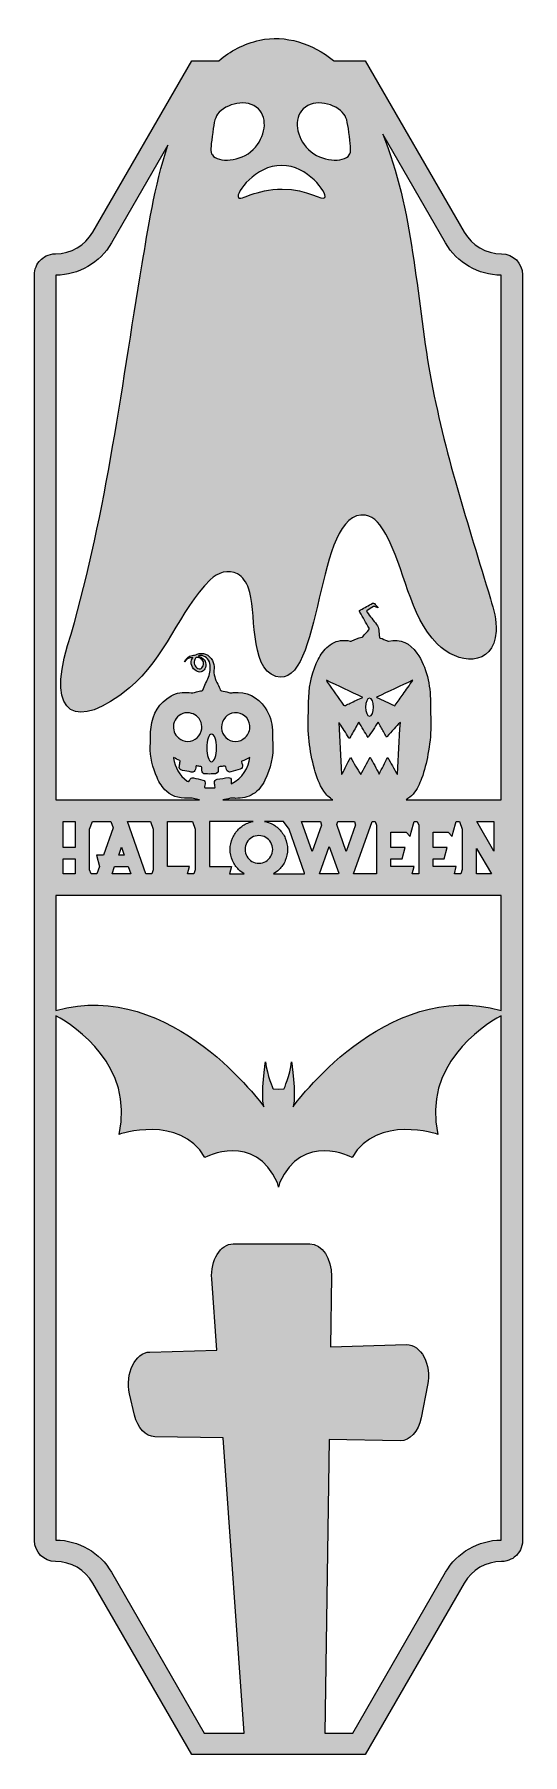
# Model space of a CAD drawing. Header units: centimetres. Extents: x 4.5 to 9.4, y -18.6 to -1.4.
import ezdxf

# ---------------------------------------------------------------- set-up
doc = ezdxf.new("R2010")
doc.units = ezdxf.units.CM
doc.header["$MEASUREMENT"] = 0
doc.layers.add('Layer 1', color=7, linetype='Continuous')

msp = doc.modelspace()

# ---------------------------------------------------------------- hatches: boundary and pattern name
at = {"layer": 'Layer 1', "true_color": 0x231f20}
h = msp.add_hatch(color=250, dxfattribs=at)
h.dxf.hatch_style = 2
edge = h.paths.add_edge_path()
edge.add_spline(control_points=[(9.223, -3.574), (9.069, -3.574), (8.926, -3.492), (8.849, -3.358), (8.849, -3.358), (7.855, -1.636), (7.855, -1.636), (7.855, -1.636), (7.542, -1.636), (7.542, -1.636), (7.541, -1.636), (7.54, -1.636), (7.539, -1.636), (7.538, -1.635), (7.537, -1.634), (7.536, -1.634), (7.331, -1.466), (7.054, -1.372), (6.796, -1.43), (6.637, -1.466), (6.502, -1.538), (6.386, -1.636), (6.386, -1.636), (6.115, -1.636), (6.115, -1.636), (6.115, -1.636), (5.121, -3.358), (5.121, -3.358), (5.044, -3.492), (4.901, -3.574), (4.747, -3.574), (4.671, -3.574), (4.62, -3.613), (4.597, -3.637), (4.557, -3.677), (4.535, -3.73), (4.535, -3.786), (4.535, -3.786), (4.535, -16.493), (4.535, -16.493), (4.535, -16.61), (4.63, -16.705), (4.747, -16.705), (4.901, -16.705), (5.044, -16.787), (5.121, -16.921), (5.121, -16.921), (6.115, -18.643), (6.115, -18.643), (6.115, -18.643), (7.855, -18.643), (7.855, -18.643), (7.855, -18.643), (8.849, -16.921), (8.849, -16.921), (8.926, -16.787), (9.069, -16.705), (9.223, -16.705), (9.3, -16.705), (9.35, -16.666), (9.373, -16.643), (9.396, -16.62), (9.435, -16.569), (9.435, -16.493), (9.435, -16.493), (9.435, -3.786), (9.435, -3.786), (9.435, -3.67), (9.34, -3.574), (9.223, -3.574)], knot_values=[0, 0, 0, 0, 1, 1, 1, 2, 2, 2, 3, 3, 3, 4, 4, 4, 5, 5, 5, 6, 6, 6, 7, 7, 7, 8, 8, 8, 9, 9, 9, 10, 10, 10, 11, 11, 11, 12, 12, 12, 13, 13, 13, 14, 14, 14, 15, 15, 15, 16, 16, 16, 17, 17, 17, 18, 18, 18, 19, 19, 19, 20, 20, 20, 21, 21, 21, 22, 22, 22, 23, 23, 23, 23], degree=3, periodic=1)
h.paths.add_polyline_path([(4.944, -9.535), (4.824, -9.535), (4.824, -9.273), (4.944, -9.273)])
h.paths.add_polyline_path([(4.944, -9.65), (4.944, -9.801), (4.824, -9.801), (4.824, -9.65)])
h.paths.add_polyline_path([(5.104, -9.801), (5.088, -9.759), (5.088, -9.351), (5.117, -9.273), (5.302, -9.273), (5.325, -9.337), (5.228, -9.612), (5.158, -9.612), (5.188, -9.726), (5.162, -9.801)])
h.paths.add_polyline_path([(5.34, -9.727), (5.476, -9.727), (5.502, -9.801), (5.314, -9.801)])
h.paths.add_polyline_path([(5.381, -9.612), (5.408, -9.533), (5.436, -9.612)])
h.paths.add_polyline_path([(5.654, -9.801), (5.469, -9.273), (5.699, -9.273), (5.728, -9.351), (5.728, -9.759), (5.712, -9.801)])
h.paths.add_polyline_path([(5.872, -9.728), (5.872, -9.273), (6.121, -9.273), (6.15, -9.351), (6.15, -9.759), (6.135, -9.801), (6.071, -9.801), (6.091, -9.728)])
edge = h.paths.add_edge_path()
edge.add_spline(control_points=[(5.93, -8.632), (5.952, -8.643), (5.973, -8.653), (5.994, -8.663), (5.999, -8.666), (5.998, -8.669), (5.997, -8.673), (5.995, -8.687), (5.992, -8.701), (5.99, -8.716), (5.985, -8.743), (5.996, -8.758), (6.022, -8.762), (6.051, -8.767), (6.08, -8.772), (6.108, -8.778), (6.131, -8.782), (6.148, -8.771), (6.152, -8.748), (6.154, -8.74), (6.155, -8.732), (6.156, -8.723), (6.157, -8.717), (6.159, -8.715), (6.166, -8.716), (6.179, -8.719), (6.193, -8.721), (6.207, -8.723), (6.214, -8.724), (6.215, -8.727), (6.215, -8.732), (6.214, -8.741), (6.215, -8.75), (6.215, -8.759), (6.215, -8.784), (6.227, -8.797), (6.253, -8.797), (6.278, -8.798), (6.303, -8.798), (6.327, -8.797), (6.372, -8.797), (6.38, -8.789), (6.38, -8.745), (6.38, -8.725), (6.38, -8.726), (6.4, -8.724), (6.414, -8.722), (6.428, -8.72), (6.441, -8.718), (6.45, -8.715), (6.454, -8.718), (6.456, -8.727), (6.458, -8.735), (6.461, -8.743), (6.463, -8.751), (6.47, -8.772), (6.487, -8.782), (6.508, -8.776), (6.538, -8.767), (6.569, -8.758), (6.599, -8.748), (6.62, -8.742), (6.628, -8.725), (6.622, -8.704), (6.619, -8.695), (6.617, -8.686), (6.614, -8.677), (6.613, -8.674), (6.612, -8.671), (6.616, -8.669), (6.643, -8.659), (6.67, -8.646), (6.697, -8.632), (6.687, -8.728), (6.622, -8.847), (6.511, -8.896), (6.511, -8.884), (6.511, -8.873), (6.511, -8.862), (6.51, -8.842), (6.501, -8.832), (6.481, -8.834), (6.444, -8.839), (6.407, -8.844), (6.37, -8.851), (6.351, -8.854), (6.341, -8.867), (6.342, -8.886), (6.343, -8.9), (6.346, -8.914), (6.348, -8.929), (6.349, -8.935), (6.348, -8.937), (6.341, -8.938), (6.311, -8.938), (6.28, -8.938), (6.25, -8.935), (6.242, -8.934), (6.24, -8.931), (6.243, -8.923), (6.246, -8.915), (6.248, -8.906), (6.25, -8.898), (6.254, -8.88), (6.244, -8.863), (6.227, -8.858), (6.195, -8.85), (6.164, -8.843), (6.132, -8.837), (6.113, -8.833), (6.102, -8.842), (6.091, -8.863), (6.083, -8.879), (6.083, -8.879), (6.068, -8.869), (5.989, -8.811), (5.946, -8.732), (5.93, -8.637), (5.93, -8.636), (5.93, -8.634), (5.93, -8.632)], knot_values=[0, 0, 0, 0, 1, 1, 1, 2, 2, 2, 3, 3, 3, 4, 4, 4, 5, 5, 5, 6, 6, 6, 7, 7, 7, 8, 8, 8, 9, 9, 9, 10, 10, 10, 11, 11, 11, 12, 12, 12, 13, 13, 13, 14, 14, 14, 15, 15, 15, 16, 16, 16, 17, 17, 17, 18, 18, 18, 19, 19, 19, 20, 20, 20, 21, 21, 21, 22, 22, 22, 23, 23, 23, 24, 24, 24, 25, 25, 25, 26, 26, 26, 27, 27, 27, 28, 28, 28, 29, 29, 29, 30, 30, 30, 31, 31, 31, 32, 32, 32, 33, 33, 33, 34, 34, 34, 35, 35, 35, 36, 36, 36, 37, 37, 37, 38, 38, 38, 39, 39, 39, 40, 40, 40, 40], degree=3, periodic=1)
edge = h.paths.add_edge_path()
edge.add_spline(control_points=[(5.932, -8.298), (5.944, -8.241), (5.988, -8.196), (6.044, -8.185), (6.053, -8.183), (6.063, -8.182), (6.073, -8.183), (6.128, -8.185), (6.172, -8.209), (6.198, -8.259), (6.213, -8.287), (6.218, -8.315), (6.214, -8.343), (6.208, -8.414), (6.148, -8.471), (6.075, -8.471), (6.04, -8.471), (6.008, -8.458), (5.984, -8.437), (5.983, -8.436), (5.983, -8.436), (5.982, -8.435), (5.942, -8.402), (5.922, -8.348), (5.932, -8.298)], knot_values=[0, 0, 0, 0, 1, 1, 1, 2, 2, 2, 3, 3, 3, 4, 4, 4, 5, 5, 5, 6, 6, 6, 7, 7, 7, 8, 8, 8, 8], degree=3, periodic=1)
edge = h.paths.add_edge_path()
edge.add_spline(control_points=[(6.264, -8.536), (6.264, -8.46), (6.286, -8.398), (6.313, -8.398), (6.341, -8.398), (6.363, -8.46), (6.363, -8.536), (6.363, -8.612), (6.341, -8.674), (6.313, -8.674), (6.286, -8.674), (6.264, -8.612), (6.264, -8.536)], knot_values=[0, 0, 0, 0, 1, 1, 1, 2, 2, 2, 3, 3, 3, 4, 4, 4, 4], degree=3, periodic=1)
edge = h.paths.add_edge_path()
edge.add_spline(control_points=[(6.412, -8.329), (6.413, -8.251), (6.473, -8.186), (6.543, -8.183), (6.624, -8.179), (6.689, -8.233), (6.696, -8.311), (6.701, -8.36), (6.685, -8.399), (6.65, -8.43), (6.65, -8.431), (6.649, -8.431), (6.649, -8.431), (6.624, -8.456), (6.59, -8.471), (6.552, -8.471), (6.477, -8.471), (6.416, -8.412), (6.413, -8.338), (6.413, -8.338), (6.413, -8.338), (6.413, -8.338), (6.413, -8.335), (6.412, -8.331), (6.412, -8.329)], knot_values=[0, 0, 0, 0, 1, 1, 1, 2, 2, 2, 3, 3, 3, 4, 4, 4, 5, 5, 5, 6, 6, 6, 7, 7, 7, 8, 8, 8, 8], degree=3, periodic=1)
edge = h.paths.add_edge_path()
edge.add_spline(control_points=[(6.294, -9.728), (6.294, -9.728), (6.294, -9.273), (6.294, -9.273), (6.294, -9.273), (6.732, -9.273), (6.732, -9.273), (6.713, -9.276), (6.694, -9.282), (6.676, -9.29), (6.642, -9.304), (6.611, -9.325), (6.585, -9.351), (6.558, -9.378), (6.538, -9.408), (6.523, -9.443), (6.508, -9.478), (6.5, -9.516), (6.5, -9.555), (6.5, -9.594), (6.508, -9.631), (6.523, -9.667), (6.538, -9.701), (6.558, -9.731), (6.585, -9.758), (6.602, -9.775), (6.621, -9.789), (6.641, -9.801), (6.641, -9.801), (6.493, -9.801), (6.493, -9.801), (6.493, -9.801), (6.513, -9.728), (6.513, -9.728), (6.513, -9.728), (6.294, -9.728), (6.294, -9.728)], knot_values=[0, 0, 0, 0, 1, 1, 1, 2, 2, 2, 3, 3, 3, 4, 4, 4, 5, 5, 5, 6, 6, 6, 7, 7, 7, 8, 8, 8, 9, 9, 9, 10, 10, 10, 11, 11, 11, 12, 12, 12, 12], degree=3, periodic=1)
edge = h.paths.add_edge_path()
edge.add_spline(control_points=[(6.908, -9.624), (6.896, -9.645), (6.879, -9.662), (6.857, -9.675), (6.836, -9.687), (6.813, -9.694), (6.788, -9.694), (6.763, -9.694), (6.74, -9.687), (6.718, -9.675), (6.697, -9.662), (6.68, -9.645), (6.668, -9.624), (6.655, -9.603), (6.649, -9.58), (6.649, -9.555), (6.649, -9.529), (6.655, -9.506), (6.668, -9.485), (6.68, -9.464), (6.697, -9.447), (6.718, -9.435), (6.74, -9.422), (6.763, -9.416), (6.788, -9.416), (6.813, -9.416), (6.836, -9.422), (6.857, -9.435), (6.879, -9.447), (6.896, -9.464), (6.908, -9.485), (6.92, -9.506), (6.927, -9.529), (6.927, -9.555), (6.927, -9.58), (6.92, -9.603), (6.908, -9.624)], knot_values=[0, 0, 0, 0, 1, 1, 1, 2, 2, 2, 3, 3, 3, 4, 4, 4, 5, 5, 5, 6, 6, 6, 7, 7, 7, 8, 8, 8, 9, 9, 9, 10, 10, 10, 11, 11, 11, 12, 12, 12, 12], degree=3, periodic=1)
edge = h.paths.add_edge_path()
edge.add_spline(control_points=[(7.053, -9.443), (7.038, -9.408), (7.018, -9.378), (6.991, -9.351), (6.965, -9.325), (6.934, -9.304), (6.9, -9.29), (6.881, -9.282), (6.863, -9.276), (6.843, -9.273), (6.843, -9.273), (7.036, -9.273), (7.036, -9.273), (7.036, -9.273), (7.092, -9.351), (7.092, -9.351), (7.092, -9.351), (7.247, -9.793), (7.247, -9.793), (7.247, -9.793), (7.245, -9.801), (7.245, -9.801), (7.245, -9.801), (6.934, -9.801), (6.934, -9.801), (6.955, -9.789), (6.974, -9.775), (6.991, -9.758), (7.018, -9.731), (7.038, -9.701), (7.053, -9.667), (7.068, -9.631), (7.075, -9.594), (7.075, -9.555), (7.075, -9.516), (7.068, -9.478), (7.053, -9.443)], knot_values=[0, 0, 0, 0, 1, 1, 1, 2, 2, 2, 3, 3, 3, 4, 4, 4, 5, 5, 5, 6, 6, 6, 7, 7, 7, 8, 8, 8, 9, 9, 9, 10, 10, 10, 11, 11, 11, 12, 12, 12, 12], degree=3, periodic=1)
h.paths.add_polyline_path([(7.217, -9.273), (7.406, -9.273), (7.407, -9.275), (7.417, -9.31), (7.324, -9.576)])
h.paths.add_polyline_path([(7.494, -9.524), (7.589, -9.793), (7.586, -9.801), (7.397, -9.801)])
edge = h.paths.add_edge_path()
edge.add_spline(control_points=[(7.598, -8.29), (7.628, -8.338), (7.661, -8.384), (7.69, -8.434), (7.695, -8.444), (7.698, -8.441), (7.702, -8.433), (7.725, -8.393), (7.747, -8.353), (7.77, -8.312), (7.776, -8.301), (7.783, -8.289), (7.791, -8.276), (7.823, -8.328), (7.853, -8.379), (7.884, -8.431), (7.918, -8.379), (7.951, -8.328), (7.985, -8.276), (8.004, -8.309), (8.021, -8.34), (8.038, -8.372), (8.048, -8.388), (8.058, -8.404), (8.066, -8.421), (8.069, -8.428), (8.072, -8.428), (8.076, -8.422), (8.099, -8.396), (8.121, -8.37), (8.145, -8.345), (8.166, -8.323), (8.184, -8.3), (8.208, -8.279), (8.198, -8.452), (8.188, -8.625), (8.178, -8.798), (8.177, -8.799), (8.176, -8.799), (8.176, -8.8), (8.145, -8.744), (8.113, -8.689), (8.081, -8.631), (8.053, -8.687), (8.025, -8.741), (7.995, -8.798), (7.965, -8.741), (7.936, -8.686), (7.905, -8.629), (7.873, -8.688), (7.842, -8.745), (7.81, -8.804), (7.776, -8.746), (7.742, -8.69), (7.707, -8.631), (7.678, -8.689), (7.65, -8.744), (7.622, -8.799), (7.621, -8.799), (7.62, -8.799), (7.619, -8.798), (7.609, -8.626), (7.599, -8.454), (7.59, -8.282), (7.595, -8.282), (7.596, -8.287), (7.598, -8.29)], knot_values=[0, 0, 0, 0, 1, 1, 1, 2, 2, 2, 3, 3, 3, 4, 4, 4, 5, 5, 5, 6, 6, 6, 7, 7, 7, 8, 8, 8, 9, 9, 9, 10, 10, 10, 11, 11, 11, 12, 12, 12, 13, 13, 13, 14, 14, 14, 15, 15, 15, 16, 16, 16, 17, 17, 17, 18, 18, 18, 19, 19, 19, 20, 20, 20, 21, 21, 21, 22, 22, 22, 22], degree=3, periodic=1)
edge = h.paths.add_edge_path()
edge.add_spline(control_points=[(7.478, -7.878), (7.474, -7.872), (7.469, -7.865), (7.466, -7.857), (7.586, -7.913), (7.706, -7.97), (7.83, -8.028), (7.786, -8.048), (7.746, -8.067), (7.705, -8.086), (7.689, -8.094), (7.672, -8.101), (7.657, -8.109), (7.648, -8.114), (7.644, -8.112), (7.638, -8.105), (7.585, -8.029), (7.532, -7.953), (7.478, -7.878)], knot_values=[0, 0, 0, 0, 1, 1, 1, 2, 2, 2, 3, 3, 3, 4, 4, 4, 5, 5, 5, 6, 6, 6, 6], degree=3, periodic=1)
edge = h.paths.add_edge_path()
edge.add_spline(control_points=[(7.859, -8.126), (7.859, -8.076), (7.876, -8.036), (7.899, -8.036), (7.921, -8.036), (7.939, -8.076), (7.939, -8.126), (7.939, -8.176), (7.921, -8.216), (7.899, -8.216), (7.876, -8.216), (7.859, -8.176), (7.859, -8.126)], knot_values=[0, 0, 0, 0, 1, 1, 1, 2, 2, 2, 3, 3, 3, 4, 4, 4, 4], degree=3, periodic=1)
edge = h.paths.add_edge_path()
edge.add_spline(control_points=[(7.969, -8.027), (8.09, -7.97), (8.21, -7.913), (8.331, -7.857), (8.331, -7.857), (8.332, -7.858), (8.332, -7.859), (8.3, -7.905), (8.267, -7.951), (8.235, -7.997), (8.209, -8.033), (8.183, -8.07), (8.157, -8.107), (8.154, -8.111), (8.152, -8.115), (8.145, -8.111), (8.088, -8.084), (8.031, -8.057), (7.973, -8.03), (7.972, -8.03), (7.971, -8.029), (7.969, -8.027)], knot_values=[0, 0, 0, 0, 1, 1, 1, 2, 2, 2, 3, 3, 3, 4, 4, 4, 5, 5, 5, 6, 6, 6, 7, 7, 7, 7], degree=3, periodic=1)
h.paths.add_polyline_path([(7.582, -9.273), (7.747, -9.273), (7.757, -9.31), (7.759, -9.309), (7.665, -9.576), (7.571, -9.306)])
h.paths.add_polyline_path([(7.924, -9.273), (7.956, -9.273), (7.97, -9.311), (7.97, -9.799), (7.97, -9.801), (7.739, -9.801)])
h.paths.add_polyline_path([(8.114, -9.728), (8.114, -9.65), (8.226, -9.65), (8.257, -9.535), (8.114, -9.535), (8.114, -9.383), (8.267, -9.383), (8.305, -9.426), (8.317, -9.383), (8.346, -9.273), (8.378, -9.273), (8.392, -9.311), (8.392, -9.799), (8.392, -9.801), (8.328, -9.801), (8.348, -9.728)])
h.paths.add_polyline_path([(8.536, -9.728), (8.536, -9.65), (8.648, -9.65), (8.679, -9.535), (8.536, -9.535), (8.536, -9.383), (8.689, -9.383), (8.727, -9.426), (8.739, -9.383), (8.768, -9.273), (8.801, -9.273), (8.829, -9.351), (8.829, -9.758), (8.814, -9.801), (8.75, -9.801), (8.77, -9.728)])
h.paths.add_polyline_path([(9.122, -9.801), (8.973, -9.801), (8.973, -9.547)])
h.paths.add_polyline_path([(8.976, -9.273), (9.146, -9.273), (9.146, -9.572)])
edge = h.paths.add_edge_path()
edge.add_spline(control_points=[(7.233, -2.12), (7.342, -2.011), (7.562, -2.065), (7.642, -2.173), (7.674, -2.216), (7.682, -2.277), (7.697, -2.398), (7.71, -2.501), (7.717, -2.553), (7.696, -2.582), (7.636, -2.663), (7.412, -2.653), (7.287, -2.529), (7.159, -2.401), (7.135, -2.218), (7.233, -2.12)], knot_values=[0, 0, 0, 0, 1, 1, 1, 2, 2, 2, 3, 3, 3, 4, 4, 4, 5, 5, 5, 5], degree=3, periodic=1)
edge = h.paths.add_edge_path()
edge.add_spline(control_points=[(7.016, -2.687), (7.278, -2.687), (7.478, -2.965), (7.45, -3.01), (7.428, -3.045), (7.282, -2.927), (7.022, -2.925), (6.755, -2.924), (6.605, -3.046), (6.582, -3.01), (6.553, -2.965), (6.753, -2.687), (7.016, -2.687)], knot_values=[0, 0, 0, 0, 1, 1, 1, 2, 2, 2, 3, 3, 3, 4, 4, 4, 4], degree=3, periodic=1)
edge = h.paths.add_edge_path()
edge.add_spline(control_points=[(6.319, -2.398), (6.335, -2.277), (6.343, -2.216), (6.374, -2.173), (6.454, -2.065), (6.674, -2.011), (6.783, -2.12), (6.881, -2.218), (6.857, -2.401), (6.73, -2.529), (6.605, -2.653), (6.38, -2.663), (6.321, -2.582), (6.299, -2.553), (6.306, -2.501), (6.319, -2.398)], knot_values=[0, 0, 0, 0, 1, 1, 1, 2, 2, 2, 3, 3, 3, 4, 4, 4, 5, 5, 5, 5], degree=3, periodic=1)
edge = h.paths.add_edge_path()
edge.add_spline(control_points=[(4.751, -3.79), (4.98, -3.789), (5.193, -3.665), (5.308, -3.466), (5.308, -3.466), (5.875, -2.484), (5.875, -2.484), (5.738, -2.897), (5.672, -3.346), (5.617, -3.674), (5.507, -4.331), (5.414, -4.983), (5.299, -5.632), (5.187, -6.262), (5.055, -6.888), (4.868, -7.509), (4.658, -8.207), (4.953, -8.376), (5.489, -7.933), (5.847, -7.637), (5.987, -7.159), (6.3, -6.847), (6.371, -6.776), (6.486, -6.739), (6.573, -6.788), (6.628, -6.818), (6.662, -6.875), (6.685, -6.933), (6.766, -7.14), (6.686, -7.734), (6.959, -7.818), (7.433, -7.963), (7.345, -6.119), (7.858, -6.2), (7.952, -6.214), (8.014, -6.305), (8.061, -6.389), (8.251, -6.731), (8.296, -7.203), (8.577, -7.49), (8.777, -7.695), (9.147, -7.735), (9.169, -7.364), (9.176, -7.254), (9.144, -7.145), (9.113, -7.039), (8.891, -6.295), (8.644, -5.555), (8.508, -4.791), (8.364, -3.98), (8.34, -3.133), (8.031, -2.373), (8.031, -2.373), (8.662, -3.466), (8.662, -3.466), (8.777, -3.665), (8.99, -3.789), (9.219, -3.79), (9.219, -3.79), (9.219, -9.057), (9.219, -9.057), (9.219, -9.057), (8.265, -9.057), (8.265, -9.057), (8.291, -9.042), (8.315, -9.024), (8.336, -8.999), (8.376, -8.953), (8.401, -8.898), (8.422, -8.842), (8.451, -8.763), (8.47, -8.682), (8.485, -8.6), (8.503, -8.506), (8.514, -8.412), (8.514, -8.316), (8.514, -8.236), (8.51, -8.157), (8.51, -8.077), (8.51, -7.99), (8.501, -7.903), (8.479, -7.819), (8.457, -7.735), (8.426, -7.655), (8.375, -7.584), (8.305, -7.485), (8.213, -7.436), (8.089, -7.464), (8.085, -7.464), (8.081, -7.463), (8.078, -7.462), (8.055, -7.45), (8.031, -7.44), (8.006, -7.433), (8.001, -7.431), (7.998, -7.429), (7.998, -7.423), (7.996, -7.4), (7.993, -7.377), (7.991, -7.353), (7.99, -7.332), (7.984, -7.314), (7.97, -7.297), (7.936, -7.256), (7.905, -7.213), (7.872, -7.171), (7.866, -7.163), (7.867, -7.16), (7.875, -7.156), (7.896, -7.143), (7.916, -7.13), (7.937, -7.117), (7.942, -7.114), (7.947, -7.113), (7.952, -7.116), (7.962, -7.12), (7.972, -7.124), (7.982, -7.128), (7.983, -7.127), (7.983, -7.127), (7.984, -7.126), (7.972, -7.113), (7.96, -7.1), (7.948, -7.087), (7.943, -7.08), (7.938, -7.079), (7.93, -7.084), (7.89, -7.106), (7.849, -7.128), (7.808, -7.151), (7.793, -7.159), (7.794, -7.155), (7.803, -7.172), (7.833, -7.226), (7.863, -7.28), (7.894, -7.334), (7.897, -7.34), (7.898, -7.343), (7.893, -7.349), (7.872, -7.372), (7.851, -7.395), (7.831, -7.419), (7.828, -7.422), (7.824, -7.424), (7.82, -7.425), (7.785, -7.432), (7.753, -7.445), (7.722, -7.46), (7.717, -7.463), (7.712, -7.464), (7.706, -7.463), (7.673, -7.456), (7.641, -7.454), (7.608, -7.458), (7.546, -7.467), (7.496, -7.499), (7.454, -7.544), (7.415, -7.586), (7.387, -7.636), (7.364, -7.688), (7.308, -7.811), (7.289, -7.941), (7.287, -8.075), (7.286, -8.11), (7.286, -8.146), (7.285, -8.181), (7.283, -8.278), (7.28, -8.374), (7.292, -8.469), (7.304, -8.564), (7.321, -8.657), (7.346, -8.748), (7.367, -8.826), (7.393, -8.902), (7.439, -8.97), (7.465, -9.008), (7.496, -9.037), (7.531, -9.057), (7.531, -9.057), (6.425, -9.057), (6.425, -9.057), (6.451, -9.052), (6.476, -9.048), (6.502, -9.041), (6.506, -9.04), (6.511, -9.038), (6.516, -9.039), (6.529, -9.042), (6.542, -9.042), (6.555, -9.042), (6.617, -9.043), (6.677, -9.031), (6.73, -8.998), (6.784, -8.966), (6.82, -8.917), (6.847, -8.861), (6.904, -8.743), (6.937, -8.619), (6.927, -8.486), (6.924, -8.444), (6.925, -8.401), (6.924, -8.359), (6.92, -8.277), (6.897, -8.202), (6.851, -8.133), (6.774, -8.02), (6.668, -7.968), (6.531, -7.98), (6.516, -7.982), (6.501, -7.986), (6.486, -7.98), (6.462, -7.971), (6.437, -7.966), (6.412, -7.962), (6.406, -7.961), (6.403, -7.958), (6.401, -7.953), (6.395, -7.934), (6.386, -7.915), (6.376, -7.897), (6.348, -7.848), (6.332, -7.796), (6.338, -7.738), (6.341, -7.71), (6.333, -7.683), (6.321, -7.658), (6.292, -7.6), (6.222, -7.57), (6.167, -7.595), (6.151, -7.602), (6.135, -7.606), (6.117, -7.608), (6.081, -7.614), (6.058, -7.639), (6.041, -7.67), (6.062, -7.643), (6.089, -7.628), (6.125, -7.627), (6.124, -7.63), (6.123, -7.632), (6.122, -7.633), (6.09, -7.682), (6.12, -7.741), (6.158, -7.763), (6.192, -7.783), (6.228, -7.774), (6.246, -7.742), (6.267, -7.702), (6.254, -7.656), (6.215, -7.63), (6.205, -7.623), (6.193, -7.619), (6.18, -7.613), (6.189, -7.609), (6.194, -7.608), (6.201, -7.608), (6.245, -7.607), (6.287, -7.641), (6.296, -7.688), (6.305, -7.735), (6.299, -7.78), (6.282, -7.824), (6.266, -7.869), (6.24, -7.909), (6.227, -7.955), (6.225, -7.96), (6.221, -7.961), (6.217, -7.961), (6.198, -7.964), (6.179, -7.967), (6.161, -7.974), (6.137, -7.983), (6.114, -7.982), (6.089, -7.98), (6.026, -7.974), (5.963, -7.982), (5.907, -8.014), (5.784, -8.083), (5.723, -8.193), (5.706, -8.329), (5.698, -8.391), (5.701, -8.453), (5.698, -8.516), (5.694, -8.627), (5.723, -8.732), (5.766, -8.833), (5.788, -8.886), (5.818, -8.933), (5.861, -8.971), (5.931, -9.033), (6.016, -9.047), (6.107, -9.04), (6.115, -9.039), (6.123, -9.04), (6.131, -9.042), (6.151, -9.048), (6.171, -9.053), (6.191, -9.057), (6.191, -9.057), (4.751, -9.057), (4.751, -9.057), (4.751, -9.057), (4.751, -3.79), (4.751, -3.79)], knot_values=[0, 0, 0, 0, 1, 1, 1, 2, 2, 2, 3, 3, 3, 4, 4, 4, 5, 5, 5, 6, 6, 6, 7, 7, 7, 8, 8, 8, 9, 9, 9, 10, 10, 10, 11, 11, 11, 12, 12, 12, 13, 13, 13, 14, 14, 14, 15, 15, 15, 16, 16, 16, 17, 17, 17, 18, 18, 18, 19, 19, 19, 20, 20, 20, 21, 21, 21, 22, 22, 22, 23, 23, 23, 24, 24, 24, 25, 25, 25, 26, 26, 26, 27, 27, 27, 28, 28, 28, 29, 29, 29, 30, 30, 30, 31, 31, 31, 32, 32, 32, 33, 33, 33, 34, 34, 34, 35, 35, 35, 36, 36, 36, 37, 37, 37, 38, 38, 38, 39, 39, 39, 40, 40, 40, 41, 41, 41, 42, 42, 42, 43, 43, 43, 44, 44, 44, 45, 45, 45, 46, 46, 46, 47, 47, 47, 48, 48, 48, 49, 49, 49, 50, 50, 50, 51, 51, 51, 52, 52, 52, 53, 53, 53, 54, 54, 54, 55, 55, 55, 56, 56, 56, 57, 57, 57, 58, 58, 58, 59, 59, 59, 60, 60, 60, 61, 61, 61, 62, 62, 62, 63, 63, 63, 64, 64, 64, 65, 65, 65, 66, 66, 66, 67, 67, 67, 68, 68, 68, 69, 69, 69, 70, 70, 70, 71, 71, 71, 72, 72, 72, 73, 73, 73, 74, 74, 74, 75, 75, 75, 76, 76, 76, 77, 77, 77, 78, 78, 78, 79, 79, 79, 80, 80, 80, 81, 81, 81, 82, 82, 82, 83, 83, 83, 84, 84, 84, 85, 85, 85, 86, 86, 86, 87, 87, 87, 88, 88, 88, 89, 89, 89, 90, 90, 90, 91, 91, 91, 92, 92, 92, 93, 93, 93, 94, 94, 94, 95, 95, 95, 96, 96, 96, 97, 97, 97, 98, 98, 98, 99, 99, 99, 100, 100, 100, 101, 101, 101, 101], degree=3, periodic=1)
edge = h.paths.add_edge_path()
edge.add_spline(control_points=[(6.169, -7.627), (6.182, -7.63), (6.195, -7.634), (6.207, -7.641), (6.239, -7.662), (6.242, -7.707), (6.214, -7.733), (6.207, -7.739), (6.198, -7.744), (6.188, -7.743), (6.178, -7.743), (6.171, -7.738), (6.164, -7.732), (6.137, -7.709), (6.131, -7.664), (6.151, -7.635), (6.155, -7.628), (6.16, -7.625), (6.169, -7.627)], knot_values=[0, 0, 0, 0, 1, 1, 1, 2, 2, 2, 3, 3, 3, 4, 4, 4, 5, 5, 5, 6, 6, 6, 6], degree=3, periodic=1)
edge = h.paths.add_edge_path()
edge.add_spline(control_points=[(9.219, -16.489), (8.99, -16.49), (8.777, -16.614), (8.662, -16.813), (8.662, -16.813), (7.73, -18.427), (7.73, -18.427), (7.73, -18.427), (7.449, -18.427), (7.449, -18.427), (7.449, -18.427), (7.493, -15.481), (7.493, -15.481), (7.493, -15.481), (8.206, -15.493), (8.206, -15.493), (8.303, -15.494), (8.389, -15.4), (8.417, -15.263), (8.417, -15.263), (8.482, -14.935), (8.482, -14.935), (8.523, -14.728), (8.415, -14.522), (8.269, -14.527), (8.269, -14.527), (7.506, -14.549), (7.506, -14.549), (7.506, -14.549), (7.517, -13.841), (7.517, -13.841), (7.52, -13.662), (7.422, -13.515), (7.3, -13.515), (7.3, -13.515), (6.531, -13.515), (6.531, -13.515), (6.402, -13.515), (6.301, -13.679), (6.315, -13.867), (6.315, -13.867), (6.366, -14.582), (6.366, -14.582), (6.366, -14.582), (5.693, -14.601), (5.693, -14.601), (5.546, -14.605), (5.444, -14.818), (5.491, -15.022), (5.491, -15.022), (5.54, -15.236), (5.54, -15.236), (5.57, -15.364), (5.651, -15.451), (5.743, -15.452), (5.743, -15.452), (6.429, -15.464), (6.429, -15.464), (6.429, -15.464), (6.642, -18.427), (6.642, -18.427), (6.642, -18.427), (6.24, -18.427), (6.24, -18.427), (6.24, -18.427), (5.308, -16.813), (5.308, -16.813), (5.193, -16.614), (4.98, -16.49), (4.751, -16.489), (4.751, -16.489), (4.751, -11.226), (4.751, -11.226), (4.952, -11.337), (5.536, -11.723), (5.384, -12.416), (5.384, -12.416), (5.994, -12.211), (6.246, -12.647), (6.246, -12.647), (6.748, -12.388), (6.974, -12.904), (6.98, -12.921), (6.985, -12.936), (6.985, -12.947), (6.985, -12.947), (6.988, -12.928), (6.996, -12.904), (7.222, -12.388), (7.724, -12.647), (7.724, -12.647), (7.976, -12.211), (8.586, -12.416), (8.586, -12.416), (8.434, -11.723), (9.018, -11.337), (9.219, -11.226), (9.219, -11.226), (9.219, -16.489), (9.219, -16.489)], knot_values=[0, 0, 0, 0, 1, 1, 1, 2, 2, 2, 3, 3, 3, 4, 4, 4, 5, 5, 5, 6, 6, 6, 7, 7, 7, 8, 8, 8, 9, 9, 9, 10, 10, 10, 11, 11, 11, 12, 12, 12, 13, 13, 13, 14, 14, 14, 15, 15, 15, 16, 16, 16, 17, 17, 17, 18, 18, 18, 19, 19, 19, 20, 20, 20, 21, 21, 21, 22, 22, 22, 23, 23, 23, 24, 24, 24, 25, 25, 25, 26, 26, 26, 27, 27, 27, 28, 28, 28, 29, 29, 29, 30, 30, 30, 31, 31, 31, 32, 32, 32, 33, 33, 33, 33], degree=3, periodic=1)
edge = h.paths.add_edge_path()
edge.add_spline(control_points=[(7.132, -12.138), (7.166, -12.012), (7.116, -11.686), (7.116, -11.686), (7.099, -11.824), (7.041, -11.96), (7.041, -11.96), (7.041, -11.96), (6.985, -11.963), (6.985, -11.963), (6.985, -11.963), (6.93, -11.96), (6.93, -11.96), (6.93, -11.96), (6.871, -11.824), (6.854, -11.686), (6.854, -11.686), (6.804, -12.012), (6.838, -12.138), (6.838, -12.138), (5.913, -10.841), (4.751, -11.173), (4.751, -11.173), (4.751, -10.017), (4.751, -10.017), (4.751, -10.017), (9.219, -10.017), (9.219, -10.017), (9.219, -10.017), (9.219, -11.173), (9.219, -11.173), (8.057, -10.841), (7.132, -12.138), (7.132, -12.138)], knot_values=[0, 0, 0, 0, 1, 1, 1, 2, 2, 2, 3, 3, 3, 4, 4, 4, 5, 5, 5, 6, 6, 6, 7, 7, 7, 8, 8, 8, 9, 9, 9, 10, 10, 10, 11, 11, 11, 11], degree=3, periodic=1)

# ---------------------------------------------------------------- linework, layer by layer
at = {"layer": 'Layer 1', "lineweight": 0}
for points in [[(4.944, -9.535), (4.824, -9.535), (4.824, -9.273), (4.944, -9.273), (4.944, -9.535)], [(5.104, -9.801), (5.088, -9.759), (5.088, -9.351), (5.117, -9.273), (5.302, -9.273), (5.325, -9.337), (5.228, -9.612), (5.158, -9.612), (5.188, -9.726), (5.162, -9.801), (5.104, -9.801)], [(5.654, -9.801), (5.469, -9.273), (5.699, -9.273), (5.728, -9.351), (5.728, -9.759), (5.712, -9.801), (5.654, -9.801)], [(5.872, -9.728), (5.872, -9.273), (6.121, -9.273), (6.15, -9.351), (6.15, -9.759), (6.135, -9.801), (6.071, -9.801), (6.091, -9.728), (5.872, -9.728)], [(7.217, -9.273), (7.406, -9.273), (7.407, -9.275), (7.417, -9.31), (7.324, -9.576), (7.217, -9.273)], [(7.582, -9.273), (7.747, -9.273), (7.757, -9.31), (7.759, -9.309), (7.665, -9.576), (7.571, -9.306), (7.582, -9.273)], [(7.924, -9.273), (7.956, -9.273), (7.97, -9.311), (7.97, -9.799), (7.97, -9.801), (7.739, -9.801), (7.924, -9.273)], [(8.114, -9.728), (8.114, -9.65), (8.226, -9.65), (8.257, -9.535), (8.114, -9.535), (8.114, -9.383), (8.267, -9.383), (8.305, -9.426), (8.317, -9.383), (8.346, -9.273), (8.378, -9.273), (8.392, -9.311), (8.392, -9.799), (8.392, -9.801), (8.328, -9.801), (8.348, -9.728), (8.114, -9.728)], [(8.536, -9.728), (8.536, -9.65), (8.648, -9.65), (8.679, -9.535), (8.536, -9.535), (8.536, -9.383), (8.689, -9.383), (8.727, -9.426), (8.739, -9.383), (8.768, -9.273), (8.801, -9.273), (8.829, -9.351), (8.829, -9.758), (8.814, -9.801), (8.75, -9.801), (8.77, -9.728), (8.536, -9.728)], [(8.976, -9.273), (9.146, -9.273), (9.146, -9.572), (8.976, -9.273)], [(4.944, -9.65), (4.944, -9.801), (4.824, -9.801), (4.824, -9.65), (4.944, -9.65)], [(5.381, -9.612), (5.408, -9.533), (5.436, -9.612), (5.381, -9.612)], [(7.494, -9.524), (7.589, -9.793), (7.586, -9.801), (7.397, -9.801), (7.494, -9.524)], [(9.122, -9.801), (8.973, -9.801), (8.973, -9.547), (9.122, -9.801)], [(5.34, -9.727), (5.476, -9.727), (5.502, -9.801), (5.314, -9.801), (5.34, -9.727)]]:
    msp.add_lwpolyline(points, dxfattribs=at)
for points, knots in [([(9.223, -3.574), (9.069, -3.574), (8.926, -3.492), (8.849, -3.358), (8.849, -3.358), (7.855, -1.636), (7.855, -1.636), (7.855, -1.636), (7.542, -1.636), (7.542, -1.636), (7.541, -1.636), (7.54, -1.636), (7.539, -1.636), (7.538, -1.635), (7.537, -1.634), (7.536, -1.634), (7.331, -1.466), (7.054, -1.372), (6.796, -1.43), (6.637, -1.466), (6.502, -1.538), (6.386, -1.636), (6.386, -1.636), (6.115, -1.636), (6.115, -1.636), (6.115, -1.636), (5.121, -3.358), (5.121, -3.358), (5.044, -3.492), (4.901, -3.574), (4.747, -3.574), (4.671, -3.574), (4.62, -3.613), (4.597, -3.637), (4.557, -3.677), (4.535, -3.73), (4.535, -3.786), (4.535, -3.786), (4.535, -16.493), (4.535, -16.493), (4.535, -16.61), (4.63, -16.705), (4.747, -16.705), (4.901, -16.705), (5.044, -16.787), (5.121, -16.921), (5.121, -16.921), (6.115, -18.643), (6.115, -18.643), (6.115, -18.643), (7.855, -18.643), (7.855, -18.643), (7.855, -18.643), (8.849, -16.921), (8.849, -16.921), (8.926, -16.787), (9.069, -16.705), (9.223, -16.705), (9.3, -16.705), (9.35, -16.666), (9.373, -16.643), (9.396, -16.62), (9.435, -16.569), (9.435, -16.493), (9.435, -16.493), (9.435, -3.786), (9.435, -3.786), (9.435, -3.67), (9.34, -3.574), (9.223, -3.574)], [0, 0, 0, 0, 1, 1, 1, 2, 2, 2, 3, 3, 3, 4, 4, 4, 5, 5, 5, 6, 6, 6, 7, 7, 7, 8, 8, 8, 9, 9, 9, 10, 10, 10, 11, 11, 11, 12, 12, 12, 13, 13, 13, 14, 14, 14, 15, 15, 15, 16, 16, 16, 17, 17, 17, 18, 18, 18, 19, 19, 19, 20, 20, 20, 21, 21, 21, 22, 22, 22, 23, 23, 23, 23]), ([(6.319, -2.398), (6.335, -2.277), (6.343, -2.216), (6.374, -2.173), (6.454, -2.065), (6.674, -2.011), (6.783, -2.12), (6.881, -2.218), (6.857, -2.401), (6.73, -2.529), (6.605, -2.653), (6.38, -2.663), (6.321, -2.582), (6.299, -2.553), (6.306, -2.501), (6.319, -2.398)], [0, 0, 0, 0, 1, 1, 1, 2, 2, 2, 3, 3, 3, 4, 4, 4, 5, 5, 5, 5]), ([(7.233, -2.12), (7.342, -2.011), (7.562, -2.065), (7.642, -2.173), (7.674, -2.216), (7.682, -2.277), (7.697, -2.398), (7.71, -2.501), (7.717, -2.553), (7.696, -2.582), (7.636, -2.663), (7.412, -2.653), (7.287, -2.529), (7.159, -2.401), (7.135, -2.218), (7.233, -2.12)], [0, 0, 0, 0, 1, 1, 1, 2, 2, 2, 3, 3, 3, 4, 4, 4, 5, 5, 5, 5]), ([(4.751, -3.79), (4.98, -3.789), (5.193, -3.665), (5.308, -3.466), (5.308, -3.466), (5.875, -2.484), (5.875, -2.484), (5.738, -2.897), (5.672, -3.346), (5.617, -3.674), (5.507, -4.331), (5.414, -4.983), (5.299, -5.632), (5.187, -6.262), (5.055, -6.888), (4.868, -7.509), (4.658, -8.207), (4.953, -8.376), (5.489, -7.933), (5.847, -7.637), (5.987, -7.159), (6.3, -6.847), (6.371, -6.776), (6.486, -6.739), (6.573, -6.788), (6.628, -6.818), (6.662, -6.875), (6.685, -6.933), (6.766, -7.14), (6.686, -7.734), (6.959, -7.818), (7.433, -7.963), (7.345, -6.119), (7.858, -6.2), (7.952, -6.214), (8.014, -6.305), (8.061, -6.389), (8.251, -6.731), (8.296, -7.203), (8.577, -7.49), (8.777, -7.695), (9.147, -7.735), (9.169, -7.364), (9.176, -7.254), (9.144, -7.145), (9.113, -7.039), (8.891, -6.295), (8.644, -5.555), (8.508, -4.791), (8.364, -3.98), (8.34, -3.133), (8.031, -2.373), (8.031, -2.373), (8.662, -3.466), (8.662, -3.466), (8.777, -3.665), (8.99, -3.789), (9.219, -3.79), (9.219, -3.79), (9.219, -9.057), (9.219, -9.057), (9.219, -9.057), (8.265, -9.057), (8.265, -9.057), (8.291, -9.042), (8.315, -9.024), (8.336, -8.999), (8.376, -8.953), (8.401, -8.898), (8.422, -8.842), (8.451, -8.763), (8.47, -8.682), (8.485, -8.6), (8.503, -8.506), (8.514, -8.412), (8.514, -8.316), (8.514, -8.236), (8.51, -8.157), (8.51, -8.077), (8.51, -7.99), (8.501, -7.903), (8.479, -7.819), (8.457, -7.735), (8.426, -7.655), (8.375, -7.584), (8.305, -7.485), (8.213, -7.436), (8.089, -7.464), (8.085, -7.464), (8.081, -7.463), (8.078, -7.462), (8.055, -7.45), (8.031, -7.44), (8.006, -7.433), (8.001, -7.431), (7.998, -7.429), (7.998, -7.423), (7.996, -7.4), (7.993, -7.377), (7.991, -7.353), (7.99, -7.332), (7.984, -7.314), (7.97, -7.297), (7.936, -7.256), (7.905, -7.213), (7.872, -7.171), (7.866, -7.163), (7.867, -7.16), (7.875, -7.156), (7.896, -7.143), (7.916, -7.13), (7.937, -7.117), (7.942, -7.114), (7.947, -7.113), (7.952, -7.116), (7.962, -7.12), (7.972, -7.124), (7.982, -7.128), (7.983, -7.127), (7.983, -7.127), (7.984, -7.126), (7.972, -7.113), (7.96, -7.1), (7.948, -7.087), (7.943, -7.08), (7.938, -7.079), (7.93, -7.084), (7.89, -7.106), (7.849, -7.128), (7.808, -7.151), (7.793, -7.159), (7.794, -7.155), (7.803, -7.172), (7.833, -7.226), (7.863, -7.28), (7.894, -7.334), (7.897, -7.34), (7.898, -7.343), (7.893, -7.349), (7.872, -7.372), (7.851, -7.395), (7.831, -7.419), (7.828, -7.422), (7.824, -7.424), (7.82, -7.425), (7.785, -7.432), (7.753, -7.445), (7.722, -7.46), (7.717, -7.463), (7.712, -7.464), (7.706, -7.463), (7.673, -7.456), (7.641, -7.454), (7.608, -7.458), (7.546, -7.467), (7.496, -7.499), (7.454, -7.544), (7.415, -7.586), (7.387, -7.636), (7.364, -7.688), (7.308, -7.811), (7.289, -7.941), (7.287, -8.075), (7.286, -8.11), (7.286, -8.146), (7.285, -8.181), (7.283, -8.278), (7.28, -8.374), (7.292, -8.469), (7.304, -8.564), (7.321, -8.657), (7.346, -8.748), (7.367, -8.826), (7.393, -8.902), (7.439, -8.97), (7.465, -9.008), (7.496, -9.037), (7.531, -9.057), (7.531, -9.057), (6.425, -9.057), (6.425, -9.057), (6.451, -9.052), (6.476, -9.048), (6.502, -9.041), (6.506, -9.04), (6.511, -9.038), (6.516, -9.039), (6.529, -9.042), (6.542, -9.042), (6.555, -9.042), (6.617, -9.043), (6.677, -9.031), (6.73, -8.998), (6.784, -8.966), (6.82, -8.917), (6.847, -8.861), (6.904, -8.743), (6.937, -8.619), (6.927, -8.486), (6.924, -8.444), (6.925, -8.401), (6.924, -8.359), (6.92, -8.277), (6.897, -8.202), (6.851, -8.133), (6.774, -8.02), (6.668, -7.968), (6.531, -7.98), (6.516, -7.982), (6.501, -7.986), (6.486, -7.98), (6.462, -7.971), (6.437, -7.966), (6.412, -7.962), (6.406, -7.961), (6.403, -7.958), (6.401, -7.953), (6.395, -7.934), (6.386, -7.915), (6.376, -7.897), (6.348, -7.848), (6.332, -7.796), (6.338, -7.738), (6.341, -7.71), (6.333, -7.683), (6.321, -7.658), (6.292, -7.6), (6.222, -7.57), (6.167, -7.595), (6.151, -7.602), (6.135, -7.606), (6.117, -7.608), (6.081, -7.614), (6.058, -7.639), (6.041, -7.67), (6.062, -7.643), (6.089, -7.628), (6.125, -7.627), (6.124, -7.63), (6.123, -7.632), (6.122, -7.633), (6.09, -7.682), (6.12, -7.741), (6.158, -7.763), (6.192, -7.783), (6.228, -7.774), (6.246, -7.742), (6.267, -7.702), (6.254, -7.656), (6.215, -7.63), (6.205, -7.623), (6.193, -7.619), (6.18, -7.613), (6.189, -7.609), (6.194, -7.608), (6.201, -7.608), (6.245, -7.607), (6.287, -7.641), (6.296, -7.688), (6.305, -7.735), (6.299, -7.78), (6.282, -7.824), (6.266, -7.869), (6.24, -7.909), (6.227, -7.955), (6.225, -7.96), (6.221, -7.961), (6.217, -7.961), (6.198, -7.964), (6.179, -7.967), (6.161, -7.974), (6.137, -7.983), (6.114, -7.982), (6.089, -7.98), (6.026, -7.974), (5.963, -7.982), (5.907, -8.014), (5.784, -8.083), (5.723, -8.193), (5.706, -8.329), (5.698, -8.391), (5.701, -8.453), (5.698, -8.516), (5.694, -8.627), (5.723, -8.732), (5.766, -8.833), (5.788, -8.886), (5.818, -8.933), (5.861, -8.971), (5.931, -9.033), (6.016, -9.047), (6.107, -9.04), (6.115, -9.039), (6.123, -9.04), (6.131, -9.042), (6.151, -9.048), (6.171, -9.053), (6.191, -9.057), (6.191, -9.057), (4.751, -9.057), (4.751, -9.057), (4.751, -9.057), (4.751, -3.79), (4.751, -3.79)], [0, 0, 0, 0, 1, 1, 1, 2, 2, 2, 3, 3, 3, 4, 4, 4, 5, 5, 5, 6, 6, 6, 7, 7, 7, 8, 8, 8, 9, 9, 9, 10, 10, 10, 11, 11, 11, 12, 12, 12, 13, 13, 13, 14, 14, 14, 15, 15, 15, 16, 16, 16, 17, 17, 17, 18, 18, 18, 19, 19, 19, 20, 20, 20, 21, 21, 21, 22, 22, 22, 23, 23, 23, 24, 24, 24, 25, 25, 25, 26, 26, 26, 27, 27, 27, 28, 28, 28, 29, 29, 29, 30, 30, 30, 31, 31, 31, 32, 32, 32, 33, 33, 33, 34, 34, 34, 35, 35, 35, 36, 36, 36, 37, 37, 37, 38, 38, 38, 39, 39, 39, 40, 40, 40, 41, 41, 41, 42, 42, 42, 43, 43, 43, 44, 44, 44, 45, 45, 45, 46, 46, 46, 47, 47, 47, 48, 48, 48, 49, 49, 49, 50, 50, 50, 51, 51, 51, 52, 52, 52, 53, 53, 53, 54, 54, 54, 55, 55, 55, 56, 56, 56, 57, 57, 57, 58, 58, 58, 59, 59, 59, 60, 60, 60, 61, 61, 61, 62, 62, 62, 63, 63, 63, 64, 64, 64, 65, 65, 65, 66, 66, 66, 67, 67, 67, 68, 68, 68, 69, 69, 69, 70, 70, 70, 71, 71, 71, 72, 72, 72, 73, 73, 73, 74, 74, 74, 75, 75, 75, 76, 76, 76, 77, 77, 77, 78, 78, 78, 79, 79, 79, 80, 80, 80, 81, 81, 81, 82, 82, 82, 83, 83, 83, 84, 84, 84, 85, 85, 85, 86, 86, 86, 87, 87, 87, 88, 88, 88, 89, 89, 89, 90, 90, 90, 91, 91, 91, 92, 92, 92, 93, 93, 93, 94, 94, 94, 95, 95, 95, 96, 96, 96, 97, 97, 97, 98, 98, 98, 99, 99, 99, 100, 100, 100, 101, 101, 101, 101]), ([(7.016, -2.687), (7.278, -2.687), (7.478, -2.965), (7.45, -3.01), (7.428, -3.045), (7.282, -2.927), (7.022, -2.925), (6.755, -2.924), (6.605, -3.046), (6.582, -3.01), (6.553, -2.965), (6.753, -2.687), (7.016, -2.687)], [0, 0, 0, 0, 1, 1, 1, 2, 2, 2, 3, 3, 3, 4, 4, 4, 4]), ([(6.169, -7.627), (6.182, -7.63), (6.195, -7.634), (6.207, -7.641), (6.239, -7.662), (6.242, -7.707), (6.214, -7.733), (6.207, -7.739), (6.198, -7.744), (6.188, -7.743), (6.178, -7.743), (6.171, -7.738), (6.164, -7.732), (6.137, -7.709), (6.131, -7.664), (6.151, -7.635), (6.155, -7.628), (6.16, -7.625), (6.169, -7.627)], [0, 0, 0, 0, 1, 1, 1, 2, 2, 2, 3, 3, 3, 4, 4, 4, 5, 5, 5, 6, 6, 6, 6]), ([(7.478, -7.878), (7.474, -7.872), (7.469, -7.865), (7.466, -7.857), (7.586, -7.913), (7.706, -7.97), (7.83, -8.028), (7.786, -8.048), (7.746, -8.067), (7.705, -8.086), (7.689, -8.094), (7.672, -8.101), (7.657, -8.109), (7.648, -8.114), (7.644, -8.112), (7.638, -8.105), (7.585, -8.029), (7.532, -7.953), (7.478, -7.878)], [0, 0, 0, 0, 1, 1, 1, 2, 2, 2, 3, 3, 3, 4, 4, 4, 5, 5, 5, 6, 6, 6, 6]), ([(7.969, -8.027), (8.09, -7.97), (8.21, -7.913), (8.331, -7.857), (8.331, -7.857), (8.332, -7.858), (8.332, -7.859), (8.3, -7.905), (8.267, -7.951), (8.235, -7.997), (8.209, -8.033), (8.183, -8.07), (8.157, -8.107), (8.154, -8.111), (8.152, -8.115), (8.145, -8.111), (8.088, -8.084), (8.031, -8.057), (7.973, -8.03), (7.972, -8.03), (7.971, -8.029), (7.969, -8.027)], [0, 0, 0, 0, 1, 1, 1, 2, 2, 2, 3, 3, 3, 4, 4, 4, 5, 5, 5, 6, 6, 6, 7, 7, 7, 7]), ([(7.859, -8.126), (7.859, -8.076), (7.876, -8.036), (7.899, -8.036), (7.921, -8.036), (7.939, -8.076), (7.939, -8.126), (7.939, -8.176), (7.921, -8.216), (7.899, -8.216), (7.876, -8.216), (7.859, -8.176), (7.859, -8.126)], [0, 0, 0, 0, 1, 1, 1, 2, 2, 2, 3, 3, 3, 4, 4, 4, 4]), ([(5.932, -8.298), (5.944, -8.241), (5.988, -8.196), (6.044, -8.185), (6.053, -8.183), (6.063, -8.182), (6.073, -8.183), (6.128, -8.185), (6.172, -8.209), (6.198, -8.259), (6.213, -8.287), (6.218, -8.315), (6.214, -8.343), (6.208, -8.414), (6.148, -8.471), (6.075, -8.471), (6.04, -8.471), (6.008, -8.458), (5.984, -8.437), (5.983, -8.436), (5.983, -8.436), (5.982, -8.435), (5.942, -8.402), (5.922, -8.348), (5.932, -8.298)], [0, 0, 0, 0, 1, 1, 1, 2, 2, 2, 3, 3, 3, 4, 4, 4, 5, 5, 5, 6, 6, 6, 7, 7, 7, 8, 8, 8, 8]), ([(6.412, -8.329), (6.413, -8.251), (6.473, -8.186), (6.543, -8.183), (6.624, -8.179), (6.689, -8.233), (6.696, -8.311), (6.701, -8.36), (6.685, -8.399), (6.65, -8.43), (6.65, -8.431), (6.649, -8.431), (6.649, -8.431), (6.624, -8.456), (6.59, -8.471), (6.552, -8.471), (6.477, -8.471), (6.416, -8.412), (6.413, -8.338), (6.413, -8.338), (6.413, -8.338), (6.413, -8.338), (6.413, -8.335), (6.412, -8.331), (6.412, -8.329)], [0, 0, 0, 0, 1, 1, 1, 2, 2, 2, 3, 3, 3, 4, 4, 4, 5, 5, 5, 6, 6, 6, 7, 7, 7, 8, 8, 8, 8]), ([(7.598, -8.29), (7.628, -8.338), (7.661, -8.384), (7.69, -8.434), (7.695, -8.444), (7.698, -8.441), (7.702, -8.433), (7.725, -8.393), (7.747, -8.353), (7.77, -8.312), (7.776, -8.301), (7.783, -8.289), (7.791, -8.276), (7.823, -8.328), (7.853, -8.379), (7.884, -8.431), (7.918, -8.379), (7.951, -8.328), (7.985, -8.276), (8.004, -8.309), (8.021, -8.34), (8.038, -8.372), (8.048, -8.388), (8.058, -8.404), (8.066, -8.421), (8.069, -8.428), (8.072, -8.428), (8.076, -8.422), (8.099, -8.396), (8.121, -8.37), (8.145, -8.345), (8.166, -8.323), (8.184, -8.3), (8.208, -8.279), (8.198, -8.452), (8.188, -8.625), (8.178, -8.798), (8.177, -8.799), (8.176, -8.799), (8.176, -8.8), (8.145, -8.744), (8.113, -8.689), (8.081, -8.631), (8.053, -8.687), (8.025, -8.741), (7.995, -8.798), (7.965, -8.741), (7.936, -8.686), (7.905, -8.629), (7.873, -8.688), (7.842, -8.745), (7.81, -8.804), (7.776, -8.746), (7.742, -8.69), (7.707, -8.631), (7.678, -8.689), (7.65, -8.744), (7.622, -8.799), (7.621, -8.799), (7.62, -8.799), (7.619, -8.798), (7.609, -8.626), (7.599, -8.454), (7.59, -8.282), (7.595, -8.282), (7.596, -8.287), (7.598, -8.29)], [0, 0, 0, 0, 1, 1, 1, 2, 2, 2, 3, 3, 3, 4, 4, 4, 5, 5, 5, 6, 6, 6, 7, 7, 7, 8, 8, 8, 9, 9, 9, 10, 10, 10, 11, 11, 11, 12, 12, 12, 13, 13, 13, 14, 14, 14, 15, 15, 15, 16, 16, 16, 17, 17, 17, 18, 18, 18, 19, 19, 19, 20, 20, 20, 21, 21, 21, 22, 22, 22, 22]), ([(6.264, -8.536), (6.264, -8.46), (6.286, -8.398), (6.313, -8.398), (6.341, -8.398), (6.363, -8.46), (6.363, -8.536), (6.363, -8.612), (6.341, -8.674), (6.313, -8.674), (6.286, -8.674), (6.264, -8.612), (6.264, -8.536)], [0, 0, 0, 0, 1, 1, 1, 2, 2, 2, 3, 3, 3, 4, 4, 4, 4]), ([(5.93, -8.632), (5.952, -8.643), (5.973, -8.653), (5.994, -8.663), (5.999, -8.666), (5.998, -8.669), (5.997, -8.673), (5.995, -8.687), (5.992, -8.701), (5.99, -8.716), (5.985, -8.743), (5.996, -8.758), (6.022, -8.762), (6.051, -8.767), (6.08, -8.772), (6.108, -8.778), (6.131, -8.782), (6.148, -8.771), (6.152, -8.748), (6.154, -8.74), (6.155, -8.732), (6.156, -8.723), (6.157, -8.717), (6.159, -8.715), (6.166, -8.716), (6.179, -8.719), (6.193, -8.721), (6.207, -8.723), (6.214, -8.724), (6.215, -8.727), (6.215, -8.732), (6.214, -8.741), (6.215, -8.75), (6.215, -8.759), (6.215, -8.784), (6.227, -8.797), (6.253, -8.797), (6.278, -8.798), (6.303, -8.798), (6.327, -8.797), (6.372, -8.797), (6.38, -8.789), (6.38, -8.745), (6.38, -8.725), (6.38, -8.726), (6.4, -8.724), (6.414, -8.722), (6.428, -8.72), (6.441, -8.718), (6.45, -8.715), (6.454, -8.718), (6.456, -8.727), (6.458, -8.735), (6.461, -8.743), (6.463, -8.751), (6.47, -8.772), (6.487, -8.782), (6.508, -8.776), (6.538, -8.767), (6.569, -8.758), (6.599, -8.748), (6.62, -8.742), (6.628, -8.725), (6.622, -8.704), (6.619, -8.695), (6.617, -8.686), (6.614, -8.677), (6.613, -8.674), (6.612, -8.671), (6.616, -8.669), (6.643, -8.659), (6.67, -8.646), (6.697, -8.632), (6.687, -8.728), (6.622, -8.847), (6.511, -8.896), (6.511, -8.884), (6.511, -8.873), (6.511, -8.862), (6.51, -8.842), (6.501, -8.832), (6.481, -8.834), (6.444, -8.839), (6.407, -8.844), (6.37, -8.851), (6.351, -8.854), (6.341, -8.867), (6.342, -8.886), (6.343, -8.9), (6.346, -8.914), (6.348, -8.929), (6.349, -8.935), (6.348, -8.937), (6.341, -8.938), (6.311, -8.938), (6.28, -8.938), (6.25, -8.935), (6.242, -8.934), (6.24, -8.931), (6.243, -8.923), (6.246, -8.915), (6.248, -8.906), (6.25, -8.898), (6.254, -8.88), (6.244, -8.863), (6.227, -8.858), (6.195, -8.85), (6.164, -8.843), (6.132, -8.837), (6.113, -8.833), (6.102, -8.842), (6.091, -8.863), (6.083, -8.879), (6.083, -8.879), (6.068, -8.869), (5.989, -8.811), (5.946, -8.732), (5.93, -8.637), (5.93, -8.636), (5.93, -8.634), (5.93, -8.632)], [0, 0, 0, 0, 1, 1, 1, 2, 2, 2, 3, 3, 3, 4, 4, 4, 5, 5, 5, 6, 6, 6, 7, 7, 7, 8, 8, 8, 9, 9, 9, 10, 10, 10, 11, 11, 11, 12, 12, 12, 13, 13, 13, 14, 14, 14, 15, 15, 15, 16, 16, 16, 17, 17, 17, 18, 18, 18, 19, 19, 19, 20, 20, 20, 21, 21, 21, 22, 22, 22, 23, 23, 23, 24, 24, 24, 25, 25, 25, 26, 26, 26, 27, 27, 27, 28, 28, 28, 29, 29, 29, 30, 30, 30, 31, 31, 31, 32, 32, 32, 33, 33, 33, 34, 34, 34, 35, 35, 35, 36, 36, 36, 37, 37, 37, 38, 38, 38, 39, 39, 39, 40, 40, 40, 40]), ([(6.294, -9.728), (6.294, -9.728), (6.294, -9.273), (6.294, -9.273), (6.294, -9.273), (6.732, -9.273), (6.732, -9.273), (6.713, -9.276), (6.694, -9.282), (6.676, -9.29), (6.642, -9.304), (6.611, -9.325), (6.585, -9.351), (6.558, -9.378), (6.538, -9.408), (6.523, -9.443), (6.508, -9.478), (6.5, -9.516), (6.5, -9.555), (6.5, -9.594), (6.508, -9.631), (6.523, -9.667), (6.538, -9.701), (6.558, -9.731), (6.585, -9.758), (6.602, -9.775), (6.621, -9.789), (6.641, -9.801), (6.641, -9.801), (6.493, -9.801), (6.493, -9.801), (6.493, -9.801), (6.513, -9.728), (6.513, -9.728), (6.513, -9.728), (6.294, -9.728), (6.294, -9.728)], [0, 0, 0, 0, 1, 1, 1, 2, 2, 2, 3, 3, 3, 4, 4, 4, 5, 5, 5, 6, 6, 6, 7, 7, 7, 8, 8, 8, 9, 9, 9, 10, 10, 10, 11, 11, 11, 12, 12, 12, 12]), ([(7.053, -9.443), (7.038, -9.408), (7.018, -9.378), (6.991, -9.351), (6.965, -9.325), (6.934, -9.304), (6.9, -9.29), (6.881, -9.282), (6.863, -9.276), (6.843, -9.273), (6.843, -9.273), (7.036, -9.273), (7.036, -9.273), (7.036, -9.273), (7.092, -9.351), (7.092, -9.351), (7.092, -9.351), (7.247, -9.793), (7.247, -9.793), (7.247, -9.793), (7.245, -9.801), (7.245, -9.801), (7.245, -9.801), (6.934, -9.801), (6.934, -9.801), (6.955, -9.789), (6.974, -9.775), (6.991, -9.758), (7.018, -9.731), (7.038, -9.701), (7.053, -9.667), (7.068, -9.631), (7.075, -9.594), (7.075, -9.555), (7.075, -9.516), (7.068, -9.478), (7.053, -9.443)], [0, 0, 0, 0, 1, 1, 1, 2, 2, 2, 3, 3, 3, 4, 4, 4, 5, 5, 5, 6, 6, 6, 7, 7, 7, 8, 8, 8, 9, 9, 9, 10, 10, 10, 11, 11, 11, 12, 12, 12, 12]), ([(6.908, -9.624), (6.896, -9.645), (6.879, -9.662), (6.857, -9.675), (6.836, -9.687), (6.813, -9.694), (6.788, -9.694), (6.763, -9.694), (6.74, -9.687), (6.718, -9.675), (6.697, -9.662), (6.68, -9.645), (6.668, -9.624), (6.655, -9.603), (6.649, -9.58), (6.649, -9.555), (6.649, -9.529), (6.655, -9.506), (6.668, -9.485), (6.68, -9.464), (6.697, -9.447), (6.718, -9.435), (6.74, -9.422), (6.763, -9.416), (6.788, -9.416), (6.813, -9.416), (6.836, -9.422), (6.857, -9.435), (6.879, -9.447), (6.896, -9.464), (6.908, -9.485), (6.92, -9.506), (6.927, -9.529), (6.927, -9.555), (6.927, -9.58), (6.92, -9.603), (6.908, -9.624)], [0, 0, 0, 0, 1, 1, 1, 2, 2, 2, 3, 3, 3, 4, 4, 4, 5, 5, 5, 6, 6, 6, 7, 7, 7, 8, 8, 8, 9, 9, 9, 10, 10, 10, 11, 11, 11, 12, 12, 12, 12]), ([(7.132, -12.138), (7.166, -12.012), (7.116, -11.686), (7.116, -11.686), (7.099, -11.824), (7.041, -11.96), (7.041, -11.96), (7.041, -11.96), (6.985, -11.963), (6.985, -11.963), (6.985, -11.963), (6.93, -11.96), (6.93, -11.96), (6.93, -11.96), (6.871, -11.824), (6.854, -11.686), (6.854, -11.686), (6.804, -12.012), (6.838, -12.138), (6.838, -12.138), (5.913, -10.841), (4.751, -11.173), (4.751, -11.173), (4.751, -10.017), (4.751, -10.017), (4.751, -10.017), (9.219, -10.017), (9.219, -10.017), (9.219, -10.017), (9.219, -11.173), (9.219, -11.173), (8.057, -10.841), (7.132, -12.138), (7.132, -12.138)], [0, 0, 0, 0, 1, 1, 1, 2, 2, 2, 3, 3, 3, 4, 4, 4, 5, 5, 5, 6, 6, 6, 7, 7, 7, 8, 8, 8, 9, 9, 9, 10, 10, 10, 11, 11, 11, 11]), ([(9.219, -16.489), (8.99, -16.49), (8.777, -16.614), (8.662, -16.813), (8.662, -16.813), (7.73, -18.427), (7.73, -18.427), (7.73, -18.427), (7.449, -18.427), (7.449, -18.427), (7.449, -18.427), (7.493, -15.481), (7.493, -15.481), (7.493, -15.481), (8.206, -15.493), (8.206, -15.493), (8.303, -15.494), (8.389, -15.4), (8.417, -15.263), (8.417, -15.263), (8.482, -14.935), (8.482, -14.935), (8.523, -14.728), (8.415, -14.522), (8.269, -14.527), (8.269, -14.527), (7.506, -14.549), (7.506, -14.549), (7.506, -14.549), (7.517, -13.841), (7.517, -13.841), (7.52, -13.662), (7.422, -13.515), (7.3, -13.515), (7.3, -13.515), (6.531, -13.515), (6.531, -13.515), (6.402, -13.515), (6.301, -13.679), (6.315, -13.867), (6.315, -13.867), (6.366, -14.582), (6.366, -14.582), (6.366, -14.582), (5.693, -14.601), (5.693, -14.601), (5.546, -14.605), (5.444, -14.818), (5.491, -15.022), (5.491, -15.022), (5.54, -15.236), (5.54, -15.236), (5.57, -15.364), (5.651, -15.451), (5.743, -15.452), (5.743, -15.452), (6.429, -15.464), (6.429, -15.464), (6.429, -15.464), (6.642, -18.427), (6.642, -18.427), (6.642, -18.427), (6.24, -18.427), (6.24, -18.427), (6.24, -18.427), (5.308, -16.813), (5.308, -16.813), (5.193, -16.614), (4.98, -16.49), (4.751, -16.489), (4.751, -16.489), (4.751, -11.226), (4.751, -11.226), (4.952, -11.337), (5.536, -11.723), (5.384, -12.416), (5.384, -12.416), (5.994, -12.211), (6.246, -12.647), (6.246, -12.647), (6.748, -12.388), (6.974, -12.904), (6.98, -12.921), (6.985, -12.936), (6.985, -12.947), (6.985, -12.947), (6.988, -12.928), (6.996, -12.904), (7.222, -12.388), (7.724, -12.647), (7.724, -12.647), (7.976, -12.211), (8.586, -12.416), (8.586, -12.416), (8.434, -11.723), (9.018, -11.337), (9.219, -11.226), (9.219, -11.226), (9.219, -16.489), (9.219, -16.489)], [0, 0, 0, 0, 1, 1, 1, 2, 2, 2, 3, 3, 3, 4, 4, 4, 5, 5, 5, 6, 6, 6, 7, 7, 7, 8, 8, 8, 9, 9, 9, 10, 10, 10, 11, 11, 11, 12, 12, 12, 13, 13, 13, 14, 14, 14, 15, 15, 15, 16, 16, 16, 17, 17, 17, 18, 18, 18, 19, 19, 19, 20, 20, 20, 21, 21, 21, 22, 22, 22, 23, 23, 23, 24, 24, 24, 25, 25, 25, 26, 26, 26, 27, 27, 27, 28, 28, 28, 29, 29, 29, 30, 30, 30, 31, 31, 31, 32, 32, 32, 33, 33, 33, 33])]:
    msp.add_open_spline(points, degree=3, knots=knots, dxfattribs=at)

doc.saveas('drawing.dxf')
